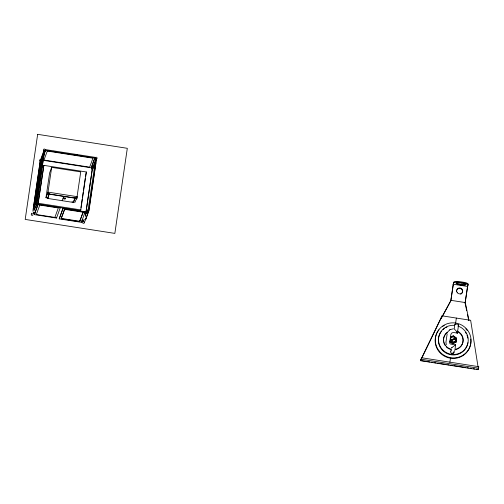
<?xml version="1.0" encoding="UTF-8"?>
<svg xmlns="http://www.w3.org/2000/svg" width="504" height="504" viewBox="0 0 504 504"><rect width="100%" height="100%" fill="white"/><g stroke="black" fill="none" stroke-linecap="round" stroke-linejoin="round"><path stroke-width="0.76" d="M455.918 340.484L455.925 339.709M44.881 151.364L45.423 150.753L44.881 151.364L45.278 151.376L44.888 151.137M91.652 167.126L91.804 166.503L92.194 166.742L91.652 167.126L92.049 166.912M94.582 159.182L95.124 158.571L94.727 158.785M449.392 341.51L452.516 343.747L456.019 342.235L456.309 339.236M456.019 342.235L456.542 338.052L453.417 335.815L450.62 337.025M31.909 213.86L32.017 213.097M40.137 162.004L33.22 209.242L36.269 200.964L43.186 153.726L40.137 162.004L41.013 162.143L43.048 156.624M34.713 204.611L41.139 160.726M35.091 212.398L34.726 213.853L33.415 213.652L33.73 212.184L35.091 212.398L37.611 205.55M34.436 207.056L41.013 162.143M34.839 205.89L34.952 205.128M34.36 214.603L38.115 204.41L60.285 207.868L60.335 207.484L56.53 218.062L34.36 214.603L34.417 214.225M35.759 203.421L43.64 151.402M34.726 213.853L34.776 213.476M44.069 152.189L44.327 150.425L43.892 150.362L43.47 152.58M37.863 204.851L37.498 206.312L36.194 206.104L36.502 204.643L37.863 204.851L38.172 204.026L38.115 204.41M35.834 203.225L36.71 203.364L36.842 203.931L44.459 151.704L43.583 151.565L40.263 160.587L32.899 211.201M45.278 151.263L45.392 150.501M45.423 150.866L45.536 150.104M43.495 156.108L45.706 149.644L95.023 157.336L91.331 167.819L42.783 160.253M37.498 206.312L37.554 205.928M38.002 204.095L43.854 165.356L86.348 171.984L80.791 209.903L80.495 210.722L38.002 204.095L43.854 165.356M48.277 198.103L45.977 197.744L49.606 172.985L51.673 167.366L80.735 171.902L76.797 198.482L47.735 193.946L47.975 192.326M47.735 193.946L51.673 167.366M75.153 197.7L73.401 202.444L47.641 198.431L49.247 193.599M56.53 218.062L56.587 217.678L55.056 217.438M59.201 218.868L63.006 208.291L85.176 211.749L85.119 212.127L62.95 208.675L59.201 218.868L81.365 222.321L85.176 211.749M63.252 198.74L63.51 197.814L65.262 198.085L65.205 198.469L65.003 199.017L63.252 198.74L63.51 197.814M62.95 208.675L63.006 208.291M65.003 199.017L65.262 198.085M64.632 209.33L64.688 208.946L61.211 218.396L79.739 221.287L83.217 211.838L79.682 221.666L61.16 218.78L64.632 209.33L83.16 212.216M73.401 202.444L75.014 197.618M76.684 199.244L77.036 196.856M80.495 210.722L80.722 209.173M80.949 207.623L82.19 199.112M82.417 197.562L83.21 192.144M83.437 190.6L85.252 178.214M85.478 176.665L86.348 171.984M79.682 221.666L79.739 221.287M79.96 220.909L80.016 220.525M80.092 220.55L80.149 220.172M80.218 220.21L80.275 219.832M81.365 222.321L81.421 221.943M82.738 213.362L82.795 212.984M82.864 213.016L83.047 212.291M82.933 221.823L83.047 221.061M81.787 221.193L83.091 221.395L83.204 220.632M83.399 220.708L83.513 219.946L82.152 219.738L82.039 220.5L83.399 220.708L83.091 221.395M84.615 213.268L84.559 213.652L85.869 213.853L86.178 213.167L86.285 212.404L84.924 212.19M91.331 167.819L91.445 167.057M84.867 212.575L84.817 212.953L86.178 213.167M85.321 216.506L92.314 168.708L95.634 159.686L96.415 159.806L88.962 210.685L85.642 219.706L84.867 219.587M85.604 215.101L92.194 170.119L95.237 161.841M85.869 213.853L85.976 213.091M85.642 219.706L85.869 218.169M95.035 158.747L94.972 159.195L95.18 158.351L95.117 158.798M88.647 211.554L87.866 211.434L95.634 159.686M95.974 159.888L96.144 159.434L95.848 160.751L95.684 159.844M95.558 160.7L95.848 159.39M95.905 162.742L88.906 209.765M429.899 361.929L420.626 360.48L421.627 357.758L478.8 366.679L478.579 368.204L478.038 369.671L420.865 360.757L421.086 359.232L442.058 315.838L470.648 320.298L478.012 366.603M420.865 360.757L421.627 357.758M441.542 317.892L450.809 300.838L453.279 283.973L453.965 282.101A7.239 1.525 8.3 0 1 458.004 281.396L465.154 282.511A7.239 1.525 8.3 0 1 468.26 284.332L467.46 286.959L467.573 286.196L467.756 285.705L465.104 303.062L466.691 310.71M453.461 283.475L450.809 300.838M453.165 284.735L453.965 282.101M447.161 333.906L445.939 342.216L446.279 344.755M449.656 342.676L450.834 334.599C451.364 331.481 454.936 332.785 457.367 333.119L458.583 324.828M454.885 324.248L454.205 328.923L455.925 330.643L457.367 333.119M449.87 362.319L450.475 358.218A17.93 17.508 20.2 0 1 436.577 333.724M455.553 323.536L456.353 318.068M454.986 349.366L455.603 344.862L450.563 344.062L449.7 343.287M465.104 303.062L467.347 287.727M478.038 369.671L478.258 368.147M454.866 350.123L454.74 350.734M33.938 210.918L35.702 206.111M44.163 150.885L44.327 150.425M44.371 150.557L44.503 150.198M43.552 155.245L44.062 153.865L36.968 201.575M44.371 153.266L45.706 149.644M34.537 209.267L35.293 207.201M45.977 197.744L48.05 192.131L77.106 196.661L75.039 202.28L71.984 201.802M47.641 198.431L49.386 193.681M62.168 200.693L63.668 196.629M91.703 166.364L95.023 157.336M96.107 158.987L96.277 158.527M96.277 158.747L96.409 158.395M93.347 168.134L94.626 164.663M95.905 161.192L96.415 159.806M87.494 211.365L88.313 209.147M87.394 212.619L87.526 212.266M84.937 219.864L85.069 219.505M88.276 211.491L88.767 210.143L87.992 210.017M84.288 222.825L88.15 212.323A0.888 0.863 20.2 0 0 87.23 211.107A0.888 0.863 20.2 0 0 86.631 212.48A0.888 0.863 20.2 0 0 88.15 212.323M442.058 315.838L440.987 318.755L441.724 317.394M450.513 340.326L450.431 340.099A2.69 2.627 20.2 0 1 450.784 338.121L451.3 337.415A2.69 2.627 20.2 0 1 453.228 336.748C458.275 337.39 451.779 340.994 450.494 339.916A2.69 2.627 20.2 0 1 450.853 337.932M455.647 338.612L455.666 339.028A2.69 2.627 20.2 0 1 455.307 341.013L454.86 341.529A2.69 2.627 20.2 0 1 452.932 342.197C448.163 341.384 453.682 338.568 455.729 338.846A2.69 2.627 20.2 0 1 455.377 340.824L454.929 341.347A2.69 2.627 20.2 0 1 453.001 342.008L451.679 341.58L450.834 340.698M453.417 335.815L450.456 337.453M452.516 343.747L456.177 341.806M456.385 338.486L456.542 338.052M420.626 360.48L441.599 317.092M442.468 316.027L450.992 300.34L465.286 302.57L468.941 320.153M36.502 204.303L36.975 203.572M447.949 331.733L449.637 329.944M455.641 344.906L455.288 345.303M63.901 198.57L63.995 198.633M450.242 329.572L453.386 328.803M449.562 329.994L450.311 329.528M451.937 347.773L451.414 347.955L455.603 344.862M454.035 342.783L454.734 342.418M450.582 340.143L455.396 338.064M450.765 340.88L455.578 338.801M91.804 166.729L92.194 166.742M53.581 151.263L55.131 151.509M76.035 154.766L77.585 155.005M45.593 150.406L94.91 158.099M92.314 168.708L93.095 168.827M47.811 193.75L76.873 198.28M63.46 198.192L65.205 198.469M63.309 198.362L65.06 198.633M36.143 202.381L37.019 202.52M88.187 210.565L88.962 210.685M38.304 203.282L80.791 209.903M87.809 211.592L88.584 211.712M87.728 211.806L88.509 211.926M36.395 205.405L37.756 205.613M33.617 212.946L34.978 213.161M453.348 284.237L467.643 286.467M421.401 359.283L478.579 368.204M431.443 362.168L432.986 362.408M434.536 362.647L436.08 362.893M437.623 363.132L446.122 364.455M447.665 364.694L449.215 364.94M450.759 365.179L452.302 365.419M453.846 365.658L465.438 367.466M466.981 367.706L468.531 367.951M470.075 368.191L471.618 368.43M473.161 368.67L474.711 368.915M476.255 369.155L477.798 369.394M453.852 337.063L455.326 338.247M457.279 333.144L456.807 332.766M453.884 336.691L455.761 338.039M449.549 341.076L452.674 343.319M467.485 314.534L468.758 320.651M33.025 214.433A0.888 0.863 20.2 0 1 32.256 215.384A0.888 0.863 20.2 0 1 31.273 214.609A0.888 0.863 20.2 0 1 32.042 213.658M84.181 221.962A0.888 0.863 20.2 0 1 84.004 223.171A0.888 0.863 20.2 0 1 82.763 222.982A0.888 0.863 20.2 0 1 82.946 221.766M92.459 169.464A0.888 0.863 20.2 0 1 92.03 167.788M40.553 161.267A0.888 0.863 20.2 0 1 40.118 159.592M455.326 324.601A1.871 0.391 8.3 0 1 456.391 324.104A1.871 0.391 8.3 0 1 458.483 324.916M454.268 351.559A1.871 1.827 20.2 0 1 451.679 353.424A1.871 1.827 20.2 0 1 451.294 350.267M456.479 291.715A3.055 2.98 20.2 0 1 458.879 288.464A3.055 2.98 20.2 0 1 462.414 290.581A3.055 2.98 20.2 0 1 460.631 294.197M453.852 282.864A7.239 1.525 8.3 0 1 457.89 282.158L465.041 283.273A7.239 1.525 8.3 0 1 468.147 285.094M466.061 283.998A5.021 1.058 8.3 0 1 461.815 284.325L460.517 284.149A5.021 1.058 8.3 0 1 456.196 282.353M470.761 339.053A17.93 17.508 20.2 0 1 450.475 358.218M436.899 333.037A17.93 17.508 20.2 0 1 438.959 329.818M442.298 326.661A17.93 17.508 20.2 0 1 444.257 325.439M465.803 328.797A17.93 17.508 20.2 0 1 467.321 330.567M467.907 342.676A14.899 14.553 20.2 0 1 447.35 353.707A14.899 14.553 20.2 0 1 441.51 331.191M443.092 329.528A14.899 14.553 20.2 0 1 444.289 328.57M445.58 327.739A14.899 14.553 20.2 0 1 446.96 327.039M465.539 332.438A14.899 14.553 20.2 0 1 466.339 333.768M466.988 335.16A14.899 14.553 20.2 0 1 467.838 338.115M457.764 326.006A14.899 14.553 20.2 0 1 464.216 350.034A14.899 14.553 20.2 0 1 439.488 344.862A14.899 14.553 20.2 0 1 454.721 325.37M457.235 331.096A9.828 9.595 20.2 0 1 455.175 349.373M451.357 349.272A9.828 9.595 20.2 0 1 447.502 332.092M457.115 331.411A9.828 9.595 20.2 0 1 457.487 348.944M456.908 349.19A9.828 9.595 20.2 0 1 455.685 349.562M451.244 349.587A9.828 9.595 20.2 0 1 450.003 349.228M449.404 348.989A9.828 9.595 20.2 0 1 446.254 346.821M445.051 345.334A9.828 9.595 20.2 0 1 443.766 342.443M443.533 341.202A9.828 9.595 20.2 0 1 447.388 332.413M453.575 352.661A1.481 1.443 20.2 0 1 453.298 352.92M452.964 353.102A1.481 1.443 20.2 0 1 451.836 353.071M451.061 351.162A1.481 1.443 20.2 0 1 451.256 350.841M453.877 351.603A1.481 1.443 20.2 0 1 453.871 351.981M451.231 337.598A2.69 2.627 20.2 0 1 452.46 336.987M37.661 134.329L25.2 219.416L114.849 233.396L127.31 148.308L37.661 134.329M47.282 151.061L43.974 160.045L89.649 167.164L92.95 158.187L47.282 151.061M39.797 205.065L36.319 214.515L54.848 217.407L58.325 207.957L39.797 205.065M461.632 282.964L460.335 282.782A5.021 1.058 8.3 0 0 456.044 283.248A5.021 1.058 8.3 0 0 460.404 284.911L461.702 285.088A5.021 1.058 8.3 0 0 465.992 284.621A5.021 1.058 8.3 0 0 461.632 282.964M35.305 204.529A0.888 0.863 20.2 0 0 36.824 204.372A0.888 0.863 20.2 0 0 35.91 203.156A0.888 0.863 20.2 0 0 35.305 204.529M95.514 158.609A0.888 0.863 20.2 0 0 97.033 158.451A0.888 0.863 20.2 0 0 96.113 157.235A0.888 0.863 20.2 0 0 95.514 158.609M43.609 150.412A0.888 0.863 20.2 0 0 45.127 150.255A0.888 0.863 20.2 0 0 44.207 149.039A0.888 0.863 20.2 0 0 43.609 150.412M457.248 292.666A3.055 2.98 20.2 0 0 462.483 292.125A3.055 2.98 20.2 0 0 459.32 287.935A3.055 2.98 20.2 0 0 457.248 292.666M438.889 350.69A17.93 17.508 20.2 0 0 469.634 347.533A17.93 17.508 20.2 0 0 451.067 322.919A17.93 17.508 20.2 0 0 438.889 350.69"/></g></svg>
